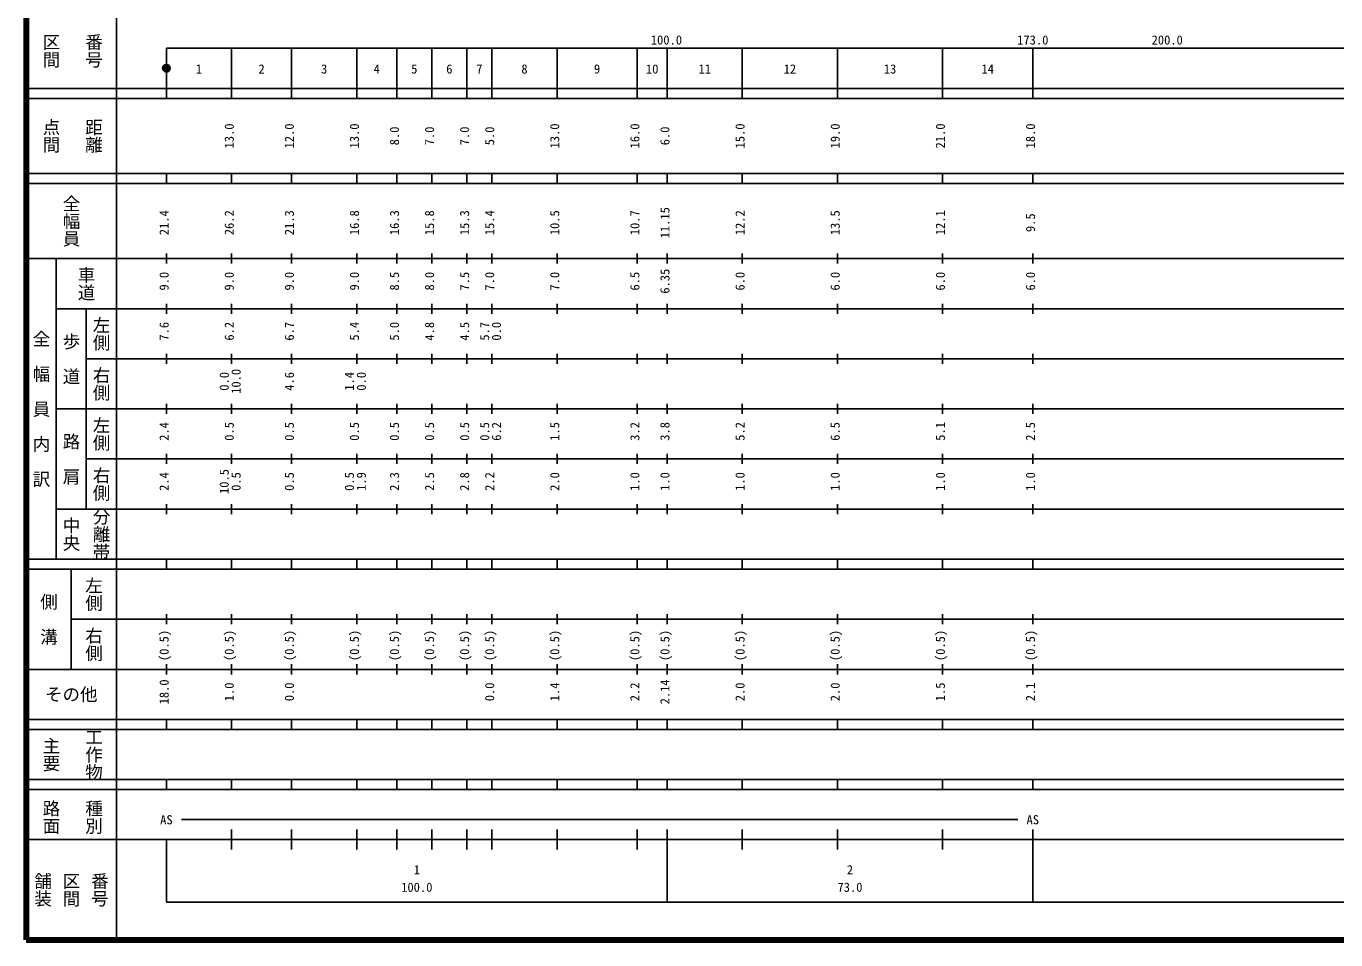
# Model space of a CAD drawing. Units: millimetres on the paper, enlarged 1000 times. Extents: x 40000 to 680000, y 20000 to 380000.
# Drawn here: x 40000 to 301508, y 20000 to 202409 of the extents above; entities that cross this region are included whole.
import ezdxf
from ezdxf.enums import TextEntityAlignment as Align

# ---------------------------------------------------------------- set-up
doc = ezdxf.new("R2010")
doc.units = ezdxf.units.MM
doc.header["$LTSCALE"] = 1000
doc.layers.add('M-TTL', color=2, linetype='Continuous', lineweight=140)
doc.layers.add('M-TTL-BAND', color=7, linetype='Continuous', lineweight=25)
doc.styles.add('@ＭＳ ゴシック', font='')
doc.styles.add('ＭＳ ゴシック', font='')
doc.styles.get('@ＭＳ ゴシック').set_extended_font_data('@MS Gothic')
doc.styles.get('ＭＳ ゴシック').set_extended_font_data('MS Gothic')

msp = doc.modelspace()

# ---------------------------------------------------------------- hatches: boundary and pattern name
at = {"layer": 'M-TTL-BAND'}
msp.add_hatch(color=256, dxfattribs=at).paths.add_polyline_path([(68750, 194000, 1), (67250, 194000, 1)])

# ---------------------------------------------------------------- linework, layer by layer
at = {"layer": 'M-TTL'}
for p, q in [((40000, 380000), (40000, 20000)), ((40000, 20000), (680000, 20000))]:
    msp.add_line(p, q, dxfattribs=at)
at = {"layer": 'M-TTL-BAND'}
for p, q in [((58000, 370000), (58000, 20000)), ((68000, 198000), (579000, 198000)), ((68000, 198000), (68000, 188000)), ((81000, 188000), (81000, 198000)), ((93000, 188000), (93000, 198000)), ((106000, 188000), (106000, 198000)), ((114000, 188000), (114000, 198000)), ((121000, 188000), (121000, 198000)), ((128000, 188000), (128000, 198000)), ((133000, 188000), (133000, 198000)), ((146000, 188000), (146000, 198000)), ((162000, 188000), (162000, 198000)), ((168000, 188000), (168000, 198000)), ((183000, 188000), (183000, 198000)), ((202000, 188000), (202000, 198000)), ((223000, 188000), (223000, 198000)), ((241000, 188000), (241000, 198000)), ((40000, 190000), (579000, 190000)), ((40000, 188000), (579000, 188000)), ((40000, 173000), (579000, 173000)), ((68000, 171000), (68000, 173000)), ((81000, 171000), (81000, 173000)), ((93000, 171000), (93000, 173000)), ((106000, 171000), (106000, 173000)), ((114000, 171000), (114000, 173000)), ((121000, 171000), (121000, 173000)), ((128000, 171000), (128000, 173000)), ((133000, 171000), (133000, 173000)), ((146000, 171000), (146000, 173000)), ((162000, 171000), (162000, 173000)), ((168000, 171000), (168000, 173000)), ((183000, 171000), (183000, 173000)), ((202000, 171000), (202000, 173000)), ((223000, 171000), (223000, 173000)), ((241000, 171000), (241000, 173000)), ((40000, 171000), (579000, 171000)), ((68000, 155000), (68000, 157000)), ((81000, 155000), (81000, 157000)), ((93000, 155000), (93000, 157000)), ((106000, 155000), (106000, 157000)), ((114000, 155000), (114000, 157000)), ((121000, 155000), (121000, 157000)), ((128000, 155000), (128000, 157000)), ((133000, 155000), (133000, 157000)), ((146000, 155000), (146000, 157000)), ((162000, 155000), (162000, 157000)), ((168000, 155000), (168000, 157000)), ((183000, 155000), (183000, 157000)), ((202000, 155000), (202000, 157000)), ((223000, 155000), (223000, 157000)), ((241000, 155000), (241000, 157000)), ((40000, 156000), (579000, 156000)), ((46000, 96000), (46000, 156000)), ((68000, 145000), (68000, 147000)), ((81000, 145000), (81000, 147000)), ((93000, 145000), (93000, 147000)), ((106000, 145000), (106000, 147000)), ((114000, 145000), (114000, 147000)), ((121000, 145000), (121000, 147000)), ((128000, 145000), (128000, 147000)), ((133000, 145000), (133000, 147000)), ((146000, 145000), (146000, 147000)), ((162000, 145000), (162000, 147000)), ((168000, 145000), (168000, 147000)), ((183000, 145000), (183000, 147000)), ((202000, 145000), (202000, 147000)), ((223000, 145000), (223000, 147000)), ((241000, 145000), (241000, 147000)), ((46000, 146000), (579000, 146000)), ((52000, 146000), (52000, 106000)), ((52000, 136000), (579000, 136000)), ((68000, 135000), (68000, 137000)), ((81000, 135000), (81000, 137000)), ((93000, 135000), (93000, 137000)), ((106000, 135000), (106000, 137000)), ((114000, 135000), (114000, 137000)), ((121000, 135000), (121000, 137000)), ((128000, 135000), (128000, 137000)), ((133000, 135000), (133000, 137000)), ((146000, 135000), (146000, 137000)), ((162000, 135000), (162000, 137000)), ((168000, 135000), (168000, 137000)), ((183000, 135000), (183000, 137000)), ((202000, 135000), (202000, 137000)), ((223000, 135000), (223000, 137000)), ((241000, 135000), (241000, 137000)), ((46000, 126000), (579000, 126000)), ((68000, 125000), (68000, 127000)), ((81000, 125000), (81000, 127000)), ((93000, 125000), (93000, 127000)), ((106000, 125000), (106000, 127000)), ((114000, 125000), (114000, 127000)), ((121000, 125000), (121000, 127000)), ((128000, 125000), (128000, 127000)), ((133000, 125000), (133000, 127000)), ((146000, 125000), (146000, 127000)), ((162000, 125000), (162000, 127000)), ((168000, 125000), (168000, 127000)), ((183000, 125000), (183000, 127000)), ((202000, 125000), (202000, 127000)), ((223000, 125000), (223000, 127000)), ((241000, 125000), (241000, 127000)), ((52000, 116000), (579000, 116000)), ((68000, 115000), (68000, 117000)), ((81000, 115000), (81000, 117000)), ((93000, 115000), (93000, 117000)), ((106000, 115000), (106000, 117000)), ((114000, 115000), (114000, 117000)), ((121000, 115000), (121000, 117000)), ((128000, 115000), (128000, 117000)), ((133000, 115000), (133000, 117000)), ((146000, 115000), (146000, 117000)), ((162000, 115000), (162000, 117000)), ((168000, 115000), (168000, 117000)), ((183000, 115000), (183000, 117000)), ((202000, 115000), (202000, 117000)), ((223000, 115000), (223000, 117000)), ((241000, 115000), (241000, 117000)), ((46000, 106000), (579000, 106000)), ((68000, 105000), (68000, 107000)), ((81000, 105000), (81000, 107000)), ((93000, 105000), (93000, 107000)), ((106000, 105000), (106000, 107000)), ((114000, 105000), (114000, 107000)), ((121000, 105000), (121000, 107000)), ((128000, 105000), (128000, 107000)), ((133000, 105000), (133000, 107000)), ((146000, 105000), (146000, 107000)), ((162000, 105000), (162000, 107000)), ((168000, 105000), (168000, 107000)), ((183000, 105000), (183000, 107000)), ((202000, 105000), (202000, 107000)), ((223000, 105000), (223000, 107000)), ((241000, 105000), (241000, 107000)), ((40000, 96000), (579000, 96000)), ((68000, 94000), (68000, 96000)), ((81000, 94000), (81000, 96000)), ((93000, 94000), (93000, 96000)), ((106000, 94000), (106000, 96000)), ((114000, 94000), (114000, 96000)), ((121000, 94000), (121000, 96000)), ((128000, 94000), (128000, 96000)), ((133000, 94000), (133000, 96000)), ((146000, 94000), (146000, 96000)), ((162000, 94000), (162000, 96000)), ((168000, 94000), (168000, 96000)), ((183000, 94000), (183000, 96000)), ((202000, 94000), (202000, 96000)), ((223000, 94000), (223000, 96000)), ((241000, 94000), (241000, 96000)), ((40000, 94000), (579000, 94000)), ((49000, 94000), (49000, 74000)), ((49000, 84000), (579000, 84000)), ((68000, 83000), (68000, 85000)), ((81000, 83000), (81000, 85000)), ((93000, 83000), (93000, 85000)), ((106000, 83000), (106000, 85000)), ((114000, 83000), (114000, 85000)), ((121000, 83000), (121000, 85000)), ((128000, 83000), (128000, 85000)), ((133000, 83000), (133000, 85000)), ((146000, 83000), (146000, 85000)), ((162000, 83000), (162000, 85000)), ((168000, 83000), (168000, 85000)), ((183000, 83000), (183000, 85000)), ((202000, 83000), (202000, 85000)), ((223000, 83000), (223000, 85000)), ((241000, 83000), (241000, 85000)), ((40000, 74000), (579000, 74000)), ((68000, 73000), (68000, 75000)), ((81000, 73000), (81000, 75000)), ((93000, 73000), (93000, 75000)), ((106000, 73000), (106000, 75000)), ((114000, 73000), (114000, 75000)), ((121000, 73000), (121000, 75000)), ((128000, 73000), (128000, 75000)), ((133000, 73000), (133000, 75000)), ((146000, 73000), (146000, 75000)), ((162000, 73000), (162000, 75000)), ((168000, 73000), (168000, 75000)), ((183000, 73000), (183000, 75000)), ((202000, 73000), (202000, 75000)), ((223000, 73000), (223000, 75000)), ((241000, 73000), (241000, 75000)), ((40000, 64000), (579000, 64000)), ((68000, 62000), (68000, 64000)), ((81000, 62000), (81000, 64000)), ((93000, 62000), (93000, 64000)), ((106000, 62000), (106000, 64000)), ((114000, 62000), (114000, 64000)), ((121000, 62000), (121000, 64000)), ((128000, 62000), (128000, 64000)), ((133000, 62000), (133000, 64000)), ((146000, 62000), (146000, 64000)), ((162000, 62000), (162000, 64000)), ((168000, 62000), (168000, 64000)), ((183000, 62000), (183000, 64000)), ((202000, 62000), (202000, 64000)), ((223000, 62000), (223000, 64000)), ((241000, 62000), (241000, 64000)), ((40000, 62000), (579000, 62000)), ((40000, 52000), (579000, 52000)), ((40000, 50000), (579000, 50000)), ((68000, 50000), (68000, 52000)), ((81000, 50000), (81000, 52000)), ((93000, 50000), (93000, 52000)), ((106000, 50000), (106000, 52000)), ((114000, 50000), (114000, 52000)), ((121000, 50000), (121000, 52000)), ((128000, 50000), (128000, 52000)), ((133000, 50000), (133000, 52000)), ((146000, 50000), (146000, 52000)), ((162000, 50000), (162000, 52000)), ((168000, 50000), (168000, 52000)), ((183000, 50000), (183000, 52000)), ((202000, 50000), (202000, 52000)), ((223000, 50000), (223000, 52000)), ((241000, 50000), (241000, 52000)), ((71000, 44000), (238000, 44000)), ((81000, 38000), (81000, 42000)), ((93000, 38000), (93000, 42000)), ((106000, 38000), (106000, 42000)), ((114000, 38000), (114000, 42000)), ((121000, 38000), (121000, 42000)), ((128000, 38000), (128000, 42000)), ((133000, 38000), (133000, 42000)), ((146000, 38000), (146000, 42000)), ((162000, 38000), (162000, 42000)), ((168000, 27500), (168000, 42000)), ((183000, 38000), (183000, 42000)), ((202000, 38000), (202000, 42000)), ((223000, 38000), (223000, 42000)), ((241000, 27500), (241000, 42000)), ((40000, 40000), (579000, 40000)), ((68000, 40000), (68000, 27500)), ((68000, 27500), (579000, 27500))]:
    msp.add_line(p, q, dxfattribs=at)
msp.add_lwpolyline([(68750, 194000, 1), (67250, 194000, 1)], format="xyb", close=True, dxfattribs=at)

# ---------------------------------------------------------------- texts
at = {"layer": 'M-TTL-BAND', "style": '@ＭＳ ゴシック'}
for s, p in [('区間', (45000, 197500)), ('番号', (53500, 197500)), ('点間', (45000, 180500)), ('距離', (53500, 180500)), ('全幅員', (49000, 163500)), ('車道', (52000, 151000)), ('左側', (55000, 141000)), ('全\u3000幅\u3000員\u3000内\u3000訳', (43000, 126000)), ('歩\u3000道', (49000, 136000)), ('右側', (55000, 131000)), ('左側', (55000, 121000)), ('路\u3000肩', (49000, 116000)), ('右側', (55000, 111000)), ('分離帯', (55000, 101000)), ('中央', (49000, 101000)), ('左側', (53500, 89000)), ('側\u3000溝', (44500, 84000)), ('右側', (53500, 79000)), ('主要', (45000, 57000)), ('工作物', (53500, 57000)), ('路面', (45000, 44500)), ('種別', (53500, 44500)), ('舗装', (43333, 30000)), ('区間', (49000, 30000)), ('番号', (54667, 30000))]:
    msp.add_text(s, height=2566, rotation=270, dxfattribs=at).set_placement(p, align=Align.MIDDLE_CENTER)
at = {"layer": 'M-TTL-BAND', "style": 'ＭＳ ゴシック'}
for s, p in [('100.0', (167844, 198195)), ('173.0', (241000, 198195)), ('200.0', (267844, 198195)), ('1', (74500, 192405)), ('2', (87000, 192405)), ('3', (99500, 192405)), ('4', (110000, 192405)), ('5', (117500, 192405)), ('6', (124500, 192405)), ('7', (130500, 192405)), ('8', (139500, 192405)), ('9', (154000, 192405)), ('10', (165000, 192405)), ('11', (175500, 192405)), ('12', (192500, 192405)), ('13', (212500, 192405)), ('14', (232000, 192405)), ('AS', (68000, 42500)), ('AS', (241000, 42500)), ('1', (118000, 32523)), ('2', (204500, 32523)), ('100.0', (118000, 29033)), ('73.0', (204500, 29033))]:
    msp.add_text(s, height=1833, dxfattribs=at).set_placement(p, align=Align.BOTTOM_CENTER)
for s, p in [('13.0', (82000, 180500)), ('12.0', (94000, 180500)), ('13.0', (107000, 180500)), ('8.0', (115000, 180500)), ('7.0', (122000, 180500)), ('7.0', (129000, 180500)), ('5.0', (134000, 180500)), ('13.0', (147000, 180500)), ('16.0', (163000, 180500)), ('6.0', (169000, 180500)), ('15.0', (184000, 180500)), ('19.0', (203000, 180500)), ('21.0', (224000, 180500)), ('18.0', (242000, 180500)), ('21.4', (69000, 163174)), ('26.2', (82000, 163174)), ('21.3', (94000, 163174)), ('16.8', (107000, 163174)), ('16.3', (115000, 163174)), ('15.8', (122000, 163174)), ('15.3', (129000, 163174)), ('15.4', (134000, 163174)), ('10.5', (147000, 163174)), ('10.7', (163000, 163174)), ('11.15', (169000, 163174)), ('12.2', (184000, 163174)), ('13.5', (203000, 163174)), ('12.1', (224000, 163174)), ('9.5', (242000, 163174)), ('9.0', (69000, 151500)), ('9.0', (82000, 151500)), ('9.0', (94000, 151500)), ('9.0', (107000, 151500)), ('8.5', (115000, 151500)), ('8.0', (122000, 151500)), ('7.5', (129000, 151500)), ('7.0', (134000, 151500)), ('7.0', (147000, 151500)), ('6.5', (163000, 151500)), ('6.35', (169000, 151500)), ('6.0', (184000, 151500)), ('6.0', (203000, 151500)), ('6.0', (224000, 151500)), ('6.0', (242000, 151500)), ('7.6', (69000, 141500)), ('6.2', (82000, 141500)), ('6.7', (94000, 141500)), ('5.4', (107000, 141500)), ('5.0', (115000, 141500)), ('4.8', (122000, 141500)), ('4.5', (129000, 141500)), ('5.7', (133000, 141500)), ('0.0', (135370, 141500)), ('10.0', (83370, 131500)), ('0.0', (81000, 131500)), ('4.6', (94000, 131500)), ('1.4', (106000, 131500)), ('0.0', (108370, 131500)), ('2.4', (69000, 121500)), ('0.5', (82000, 121500)), ('0.5', (94000, 121500)), ('0.5', (107000, 121500)), ('0.5', (115000, 121500)), ('0.5', (122000, 121500)), ('0.5', (129000, 121500)), ('0.5', (133000, 121500)), ('6.2', (135370, 121500)), ('1.5', (147000, 121500)), ('3.2', (163000, 121500)), ('3.8', (169000, 121500)), ('5.2', (184000, 121500)), ('6.5', (203000, 121500)), ('5.1', (224000, 121500)), ('2.5', (242000, 121500)), ('2.4', (69000, 111500)), ('10.5', (81000, 111500)), ('0.5', (83370, 111500)), ('0.5', (94000, 111500)), ('0.5', (106000, 111500)), ('1.9', (108370, 111500)), ('2.3', (115000, 111500)), ('2.5', (122000, 111500)), ('2.8', (129000, 111500)), ('2.2', (134000, 111500)), ('2.0', (147000, 111500)), ('1.0', (163000, 111500)), ('1.0', (169000, 111500)), ('1.0', (184000, 111500)), ('1.0', (203000, 111500)), ('1.0', (224000, 111500)), ('1.0', (242000, 111500)), ('(0.5)', (69000, 78764)), ('(0.5)', (82000, 78764)), ('(0.5)', (94000, 78764)), ('(0.5)', (107000, 78764)), ('(0.5)', (115000, 78764)), ('(0.5)', (122000, 78764)), ('(0.5)', (129000, 78764)), ('(0.5)', (134000, 78764)), ('(0.5)', (147000, 78764)), ('(0.5)', (163000, 78764)), ('(0.5)', (169000, 78764)), ('(0.5)', (184000, 78764)), ('(0.5)', (203000, 78764)), ('(0.5)', (224000, 78764)), ('(0.5)', (242000, 78764)), ('18.0', (69000, 69500)), ('1.0', (82000, 69500)), ('0.0', (94000, 69500)), ('0.0', (134000, 69500)), ('1.4', (147000, 69500)), ('2.2', (163000, 69500)), ('2.14', (169000, 69500)), ('2.0', (184000, 69500)), ('2.0', (203000, 69500)), ('1.5', (224000, 69500)), ('2.1', (242000, 69500))]:
    msp.add_text(s, height=1833, rotation=90, dxfattribs=at).set_placement(p, align=Align.BOTTOM_CENTER)
msp.add_text('その他', height=2566, dxfattribs=at).set_placement((49000, 69000), align=Align.MIDDLE_CENTER)

doc.saveas('drawing.dxf')
